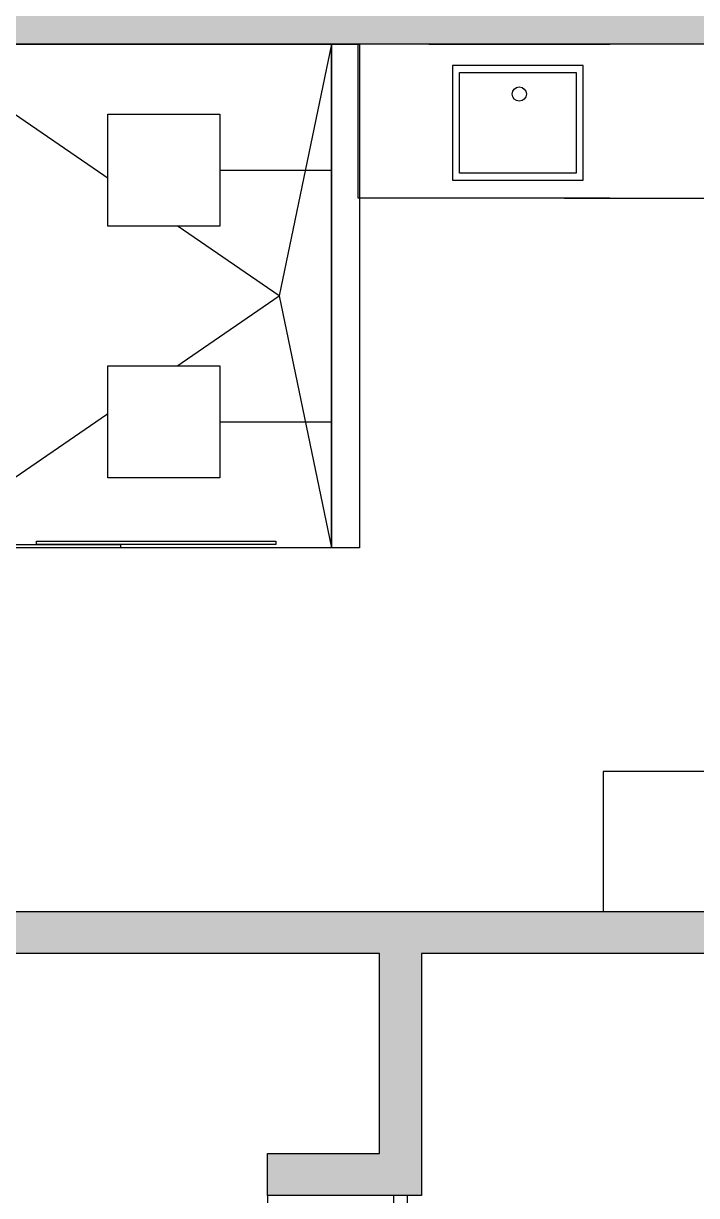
# Model space of a CAD drawing. Header units: metres. Extents: x 1769 to 3632, y 809 to 2652.
# Drawn here: x 2680.665 to 2683.072, y 1797.43 to 1801.62 of the extents above; entities that cross this region are included whole.
import ezdxf

# ---------------------------------------------------------------- set-up
doc = ezdxf.new("R2010")
doc.units = ezdxf.units.M
doc.header["$LTSCALE"] = 10
doc.linetypes.add('HIDDEN', pattern=[9.525, 6.35, -3.175])
for name, color, linetype in [('A-FURN-FIXD', 8, 'Continuous'), ('A-GLAZ', 150, 'Continuous'), ('A-PROJ+', 1, 'HIDDEN'), ('A-WALL', 6, 'Continuous'), ('A-WALL-PATT', 8, 'Continuous')]:
    doc.layers.add(name, color=color, linetype=linetype)

# ---------------------------------------------------------------- blocks, each defined once
blk = doc.blocks.new('*U422')
at = {"layer": 'A-GLAZ', "ltscale": 0.01}
for p, q in [((0.0155777, 0.000025), (0.0176777, 0.000025)), ((0.0155777, 0), (0.0176777, 0)), ((0.0176777, -0.000025), (0.0155777, -0.000025))]:
    blk.add_line(p, q, dxfattribs=at)
for points in [[(0.0155277, -0.000025), (0.0155777, -0.000025), (0.0155777, 0.000025), (0.0155277, 0.000025)], [(0.0177277, -0.000025), (0.0176777, -0.000025), (0.0176777, 0.000025), (0.0177277, 0.000025)]]:
    blk.add_lwpolyline(points, close=True, dxfattribs=at)
blk = doc.blocks.new('SAPLS501')
at = {"layer": 'A-FURN-FIXD', "ltscale": 0.01}
for p, q in [((-0.3238, 0), (0.3238, 0)), ((-0.2136, -0.1013), (0.2029, -0.1013)), ((-0.2136, -0.4609), (-0.2136, -0.1013)), ((0.2029, -0.1013), (0.2029, -0.4609)), ((0.2029, -0.4609), (-0.2136, -0.4609)), ((0.3238, -0.55), (-0.3238, -0.55))]:
    blk.add_line(p, q, dxfattribs=at)
blk.add_lwpolyline([(0.2283, -0.0759), (-0.239, -0.0759), (-0.239, -0.4863), (0.2283, -0.4863)], close=True, dxfattribs=at)
blk.add_circle((0, -0.1784), 0.0254, dxfattribs=at)
blk = doc.blocks.new('A$C4C690AF1')
at = {"layer": 'A-FURN-FIXD', "ltscale": 0.01}
for p, q in [((-0.3918, 0.55), (1.8001, 0.55)), ((1.0623, 0), (0.5083, 0))]:
    blk.add_line(p, q, dxfattribs=at)
for points in [[(-0.0764, 0), (-0.3918, 0), (-0.3918, 0.55)], [(1.5231, 0), (1.8001, 0), (1.8001, 0.55)]]:
    blk.add_lwpolyline(points, dxfattribs=at)
at = {"layer": 'A-FURN-FIXD', "ltscale": 0.01, "xscale": -1}
for p in [(0.1844, 0.55), (1.2239, 0.55)]:
    blk.add_blockref('SAPLS501', p, dxfattribs=at)

msp = doc.modelspace()

# ---------------------------------------------------------------- hatches: boundary and pattern name
at = {"layer": 'A-WALL-PATT'}
h = msp.add_hatch(color=256, dxfattribs=at)
h.dxf.hatch_style = 1
h.paths.add_polyline_path([(2687.7034, 1804.8959), (2688.2168, 1804.8959), (2688.2166, 1804.7459), (2687.8534, 1804.7459), (2687.8534, 1802.4912), (2687.7034, 1802.4912), (2687.7034, 1804.2437), (2685.8034, 1804.2437), (2685.8034, 1801.6958), (2687.8534, 1801.6958), (2687.8534, 1798.4458), (2688.2166, 1798.4458), (2688.2166, 1798.2958), (2685.6534, 1798.2958), (2685.6534, 1799.3957), (2685.8034, 1799.3957), (2685.8034, 1798.4458), (2687.7034, 1798.4458), (2687.7034, 1801.5458), (2685.8034, 1801.5458), (2685.8034, 1800.1957), (2685.6534, 1800.1957), (2685.6534, 1801.5458), (2675.8444, 1801.5459), (2675.8444, 1801.6959), (2685.6534, 1801.6958), (2685.6534, 1804.8959), (2685.8034, 1804.8959), (2685.8034, 1804.3939), (2687.7034, 1804.3939)])
h = msp.add_hatch(color=256, dxfattribs=at)
h.dxf.hatch_style = 1
h.paths.add_polyline_path([(2684.7533, 1798.4458), (2684.7533, 1798.2958), (2682.0878, 1798.2958), (2682.0878, 1797.4305), (2681.5378, 1797.4305), (2681.5378, 1797.5805), (2681.9378, 1797.5805), (2681.9378, 1798.2958), (2680.1167, 1798.2958), (2680.1167, 1798.4458)])

# ---------------------------------------------------------------- linework, layer by layer
at = {"layer": 'A-FURN-FIXD'}
for points in [[(2681.7667, 1799.7458), (2680.2667, 1799.7458), (2680.2667, 1801.5458), (2681.7667, 1801.5458)], [(2682.7378, 1798.4459), (2684.7533, 1798.4459), (2684.7533, 1798.9459), (2682.7378, 1798.9459)]]:
    msp.add_lwpolyline(points, close=True, dxfattribs=at)
for points in [[(2680.2667, 1799.7458), (2681.5795, 1800.6458), (2680.2667, 1801.5458)], [(2681.7667, 1801.5459), (2681.5795, 1800.6458), (2681.7667, 1799.7458)]]:
    msp.add_lwpolyline(points, dxfattribs=at)
at = {"layer": 'A-GLAZ'}
for points in [[(2680.2167, 1799.7458), (2680.2167, 1799.7578), (2681.0114, 1799.7578), (2681.0114, 1799.7458)], [(2680.7114, 1799.7578), (2680.7114, 1799.7698), (2681.5668, 1799.7698), (2681.5668, 1799.7578)]]:
    msp.add_lwpolyline(points, close=True, dxfattribs=at)
at = {"layer": 'A-WALL', "ltscale": 0.01}
msp.add_line((2681.5378, 1797.4305), (2681.5378, 1795.2305), dxfattribs=at)
msp.add_lwpolyline([(2687.8534, 1801.6958), (2687.8534, 1798.4458), (2688.2166, 1798.4458), (2688.2166, 1798.2958), (2685.6534, 1798.2958), (2685.6534, 1799.3957), (2685.8034, 1799.3957), (2685.8034, 1798.4458), (2687.7034, 1798.4458), (2687.7034, 1801.5458), (2685.8034, 1801.5458), (2685.8034, 1800.1957), (2685.6534, 1800.1957), (2685.6534, 1801.5458), (2675.8444, 1801.5459), (2675.8444, 1801.6959)], dxfattribs=at)
for points in [[(2681.7667, 1801.5458), (2681.8667, 1801.5458), (2681.8667, 1799.7458), (2681.7667, 1799.7457)], [(2684.7533, 1798.4458), (2684.7533, 1798.2958), (2682.0878, 1798.2958), (2682.0878, 1797.4305), (2681.5378, 1797.4305), (2681.5378, 1797.5805), (2681.9378, 1797.5805), (2681.9378, 1798.2958), (2680.1167, 1798.2958), (2680.1167, 1798.4458)], [(2681.9378, 1798.4458), (2681.9378, 1798.4458)]]:
    msp.add_lwpolyline(points, close=True, dxfattribs=at)

# ---------------------------------------------------------------- block references
at = {"layer": 'A-FURN-FIXD', "ltscale": 0.01, "xscale": -1, "rotation": 0.0001343054103930541}
msp.add_blockref('A$C4C690AF1', (2683.6616, 1800.9958), dxfattribs=at)
at = {"layer": 'A-GLAZ', "ltscale": 0.01, "xscale": 1000.000000000006, "yscale": 1000.000000000006, "zscale": 1000.000000000006, "rotation": 270.000000000058}
msp.add_blockref('*U422', (2682.0128, 1812.9581), dxfattribs=at)

# ---------------------------------------------------------------- next in the draw order: wipeouts: each hides what was drawn before it
at = {"ltscale": 0.01}
for points in [[(2680.9667, 1801.2958), (2681.3667, 1801.2958), (2681.3667, 1800.8958), (2680.9667, 1800.8958)], [(2680.9667, 1800.3958), (2681.3667, 1800.3958), (2681.3667, 1799.9958), (2680.9667, 1799.9958)]]:
    msp.add_wipeout(points, dxfattribs=at).dxf.layer = 'A-PROJ+'

# ---------------------------------------------------------------- next in the draw order: linework, layer by layer
at = {"layer": 'A-PROJ+', "ltscale": 0.01}
for p, q in [((2681.3667, 1801.0958), (2681.7667, 1801.0958)), ((2681.3667, 1800.1958), (2681.7667, 1800.1958))]:
    msp.add_line(p, q, dxfattribs=at)
for points in [[(2680.9667, 1801.2958), (2681.3667, 1801.2958), (2681.3667, 1800.8958), (2680.9667, 1800.8958)], [(2680.9667, 1800.3958), (2681.3667, 1800.3958), (2681.3667, 1799.9958), (2680.9667, 1799.9958)]]:
    msp.add_lwpolyline(points, close=True, dxfattribs=at)

doc.saveas('drawing.dxf')
